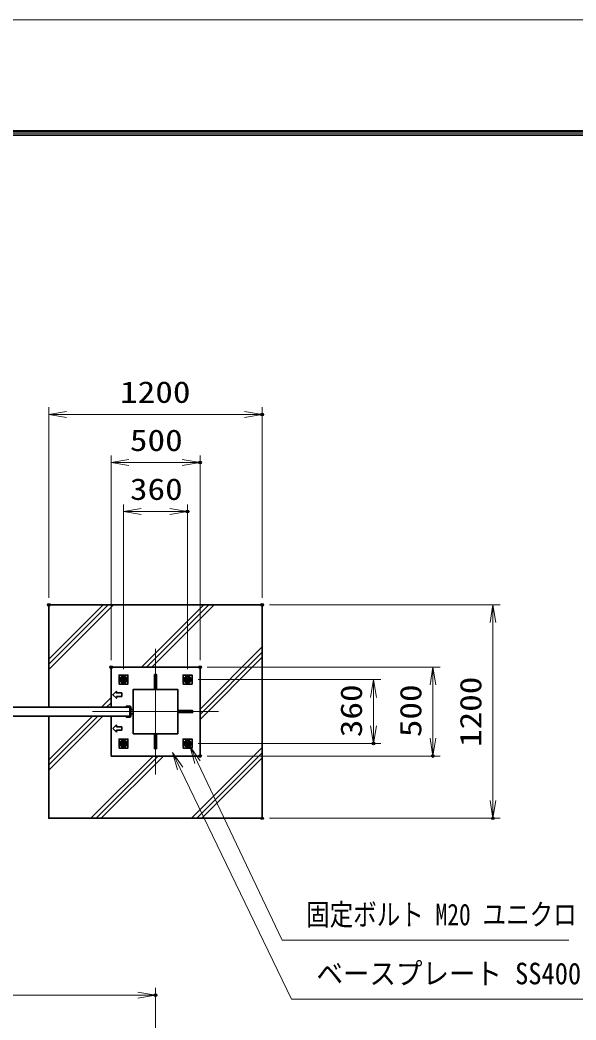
# Model space of a CAD drawing. Units: millimetres at full size. Extents: x -11880 to 11880, y -8400 to 8400.
# Drawn here: x 4241 to 7366, y 2777 to 8400 of the extents above; entities that cross this region are included whole.
import ezdxf
from ezdxf.enums import TextEntityAlignment as Align

# ---------------------------------------------------------------- set-up
doc = ezdxf.new("R2010")
doc.units = ezdxf.units.MM
doc.header["$LTSCALE"] = 30
doc.header["$PDMODE"] = 32
doc.header["$PDSIZE"] = 15
for name, pattern in [('DASHED', [7.5, 6, -1.5]), ('USER1', [9, 6, -0.75, 1.5, -0.75]), ('USER2', [18, 12, -1.5, 3, -1.5])]:
    doc.linetypes.add(name, pattern=pattern)
for name, color, linetype, lineweight in [('0-0_D-TTL', 7, 'Continuous', 18), ('0-1_外形線', 7, 'Continuous', 35), ('0-2_0', 7, 'Continuous', 18), ('0-3_寸法線', 4, 'Continuous', 18), ('0-5_細線', 2, 'Continuous', 35), ('0-6_隠れ線', 140, 'DASHED', 18), ('0-7_軸線', 200, 'USER2', 15), ('0-D_ハッチング', 253, 'Continuous', 13), ('1-0_AM_0N', 7, 'Continuous', 50), ('1-1_AM_7N', 6, 'USER1', 18), ('1-3_AM_4N', 4, 'Continuous', 25)]:
    doc.layers.add(name, color=color, linetype=linetype, lineweight=lineweight)
doc.layers.add('0-4_Defpoints', color=7, linetype='Continuous')
doc.styles.add('ＭＳ ゴシック', font='')
doc.styles.get('ＭＳ ゴシック').set_extended_font_data('MS Gothic')

# ---------------------------------------------------------------- blocks, each defined once
blk = doc.blocks.new('_Open')
at = {"layer": '0-2_0', "color": 4}
blk.add_line((-30, 5), (0, 0), dxfattribs=at)
blk.add_lwpolyline([(-30, -5), (0, 0), (-30, 0)], dxfattribs=at)
blk = doc.blocks.new('S251')
at = {"layer": '0-3_寸法線'}
for points in [[(5446308.3, 81180188.1), (5398015.5, 81180188.1), (5383693.9, 81210201.7), (5382402, 81212909.2)], [(5384145.2, 81210417), (5382402, 81212909.2), (5383242.7, 81209986.4)]]:
    blk.add_lwpolyline(points, dxfattribs=at)
at = {"layer": '0-3_寸法線', "color": 254, "style": 'ＭＳ ゴシック', "width": 0.8}
blk.add_text('固定ボルト M20 ユニクロ', height=3637, dxfattribs=at).set_placement((5402024.5, 81181588.6), align=Align.BOTTOM_LEFT)
blk = doc.blocks.new('S252')
at = {"layer": '0-3_寸法線'}
for points in [[(5453551.5, 81170231), (5399585.1, 81170231), (5380801.3, 81209138), (5379497, 81211839.6)], [(5381251.6, 81209355.4), (5379497, 81211839.6), (5380351.1, 81208920.6)]]:
    blk.add_lwpolyline(points, dxfattribs=at)
at = {"layer": '0-3_寸法線', "color": 254, "style": 'ＭＳ ゴシック', "width": 0.9}
blk.add_text('ベースプレート SS400 19t', height=3637, dxfattribs=at).set_placement((5403785.1, 81171631.6), align=Align.BOTTOM_LEFT)
blk = doc.blocks.new('U270')
at = {"layer": '1-0_AM_0N'}
blk.add_lwpolyline([(5370789.4, 81223864.4), (5371239.4, 81223604.6), (5371689.4, 81223864.4), (5371689.4, 81224384), (5371239.4, 81224643.8), (5370789.4, 81224384)], close=True, dxfattribs=at)
for radius in [450, 259.4]:
    blk.add_circle((5371239.4, 81224124.2), radius, dxfattribs=at)
at = {"layer": '1-1_AM_7N'}
for p, q in [((5371239.4, 81224695.7), (5371239.4, 81223552.6)), ((5370667.8, 81224124.2), (5371811, 81224124.2))]:
    blk.add_line(p, q, dxfattribs=at)
at = {"layer": '1-3_AM_4N'}
blk.add_arc((5371239.4, 81224124.2), 300, 260, 170, dxfattribs=at)
blk = doc.blocks.new('U271')
at = {"layer": '1-0_AM_0N'}
blk.add_lwpolyline([(5381589.4, 81223864.4), (5382039.4, 81223604.6), (5382489.4, 81223864.4), (5382489.4, 81224384), (5382039.4, 81224643.8), (5381589.4, 81224384)], close=True, dxfattribs=at)
for radius in [450, 259.4]:
    blk.add_circle((5382039.4, 81224124.2), radius, dxfattribs=at)
at = {"layer": '1-1_AM_7N'}
for p, q in [((5382039.4, 81224695.7), (5382039.4, 81223552.6)), ((5381467.8, 81224124.2), (5382611, 81224124.2))]:
    blk.add_line(p, q, dxfattribs=at)
at = {"layer": '1-3_AM_4N'}
blk.add_arc((5382039.4, 81224124.2), 300, 260, 170, dxfattribs=at)
blk = doc.blocks.new('U272')
at = {"layer": '1-0_AM_0N'}
blk.add_lwpolyline([(5381589.4, 81213064.4), (5382039.4, 81212804.6), (5382489.4, 81213064.4), (5382489.4, 81213584), (5382039.4, 81213843.8), (5381589.4, 81213584)], close=True, dxfattribs=at)
for radius in [450, 259.4]:
    blk.add_circle((5382039.4, 81213324.2), radius, dxfattribs=at)
at = {"layer": '1-1_AM_7N'}
for p, q in [((5381467.8, 81213324.2), (5382611, 81213324.2)), ((5382039.4, 81213895.7), (5382039.4, 81212752.6))]:
    blk.add_line(p, q, dxfattribs=at)
at = {"layer": '1-3_AM_4N'}
blk.add_arc((5382039.4, 81213324.2), 300, 260, 170, dxfattribs=at)
blk = doc.blocks.new('U273')
at = {"layer": '1-0_AM_0N'}
blk.add_lwpolyline([(5370789.4, 81213064.4), (5371239.4, 81212804.6), (5371689.4, 81213064.4), (5371689.4, 81213584), (5371239.4, 81213843.8), (5370789.4, 81213584)], close=True, dxfattribs=at)
for radius in [450, 259.4]:
    blk.add_circle((5371239.4, 81213324.2), radius, dxfattribs=at)
at = {"layer": '1-1_AM_7N'}
for p, q in [((5370667.8, 81213324.2), (5371811, 81213324.2)), ((5371239.4, 81213895.7), (5371239.4, 81212752.6))]:
    blk.add_line(p, q, dxfattribs=at)
at = {"layer": '1-3_AM_4N'}
blk.add_arc((5371239.4, 81213324.2), 300, 260, 170, dxfattribs=at)

msp = doc.modelspace()

# ---------------------------------------------------------------- linework, layer by layer
at = {"layer": '0-0_D-TTL'}
for points in [[(-11880, -8400), (11880, -8400), (11880, 8400), (-11880, 8400)], [(-11116.29, 7779.43), (11116.29, 7779.43), (11116.29, -7777.71), (-11116.29, -7777.71)], [(-11109.21, 7772.36), (11109.21, 7772.36), (11109.21, -7770.64), (-11109.21, -7770.64)], [(-11102.14, 7765.29), (11102.14, 7765.29), (11102.14, -7763.57), (-11102.14, -7763.57)], [(-11095.07, 7758.21), (11095.07, 7758.21), (11095.07, -7756.5), (-11095.07, -7756.5)], [(-11088, 7751.14), (11088, 7751.14), (11088, -7749.43), (-11088, -7749.43)]]:
    msp.add_lwpolyline(points, close=True, dxfattribs=at)
at = {"layer": '0-1_外形線'}
for p, q in [((4403.04, 4536.26), (4403.04, 5111.26)), ((4753.04, 4761.26), (4753.04, 4536.26)), ((5253.04, 4761.26), (4753.04, 4761.26)), ((5253.04, 4261.26), (5253.04, 4761.26)), ((4838.04, 4542.26), (4858.04, 4542.26)), ((4858.04, 4486.26), (4858.04, 4536.26)), ((4864.04, 4536.26), (4864.04, 4486.26)), ((4864.04, 4523.76), (4878.04, 4523.76)), ((4878.04, 4498.76), (4864.04, 4498.76)), ((4753.04, 4486.26), (4753.04, 4261.26)), ((4753.04, 4261.26), (5253.04, 4261.26))]:
    msp.add_line(p, q, dxfattribs=at)
for points in [[(4403.04, 5111.26), (5603.04, 5111.26), (5603.04, 3911.26), (4403.04, 3911.26), (4403.04, 4486.26)], [(4858.04, 4536.26), (4838.04, 4536.26), (4838.04, 4542.26)], [(4858.04, 4480.26), (4838.04, 4480.26), (4838.04, 4486.26), (4858.04, 4486.26)]]:
    msp.add_lwpolyline(points, dxfattribs=at)
for points in [[(4798.04, 4666.26), (4848.04, 4666.26), (4848.04, 4716.26), (4798.04, 4716.26)], [(5158.04, 4666.26), (5208.04, 4666.26), (5208.04, 4716.26), (5158.04, 4716.26)], [(4878.04, 4386.26), (5128.04, 4386.26), (5128.04, 4636.26), (4878.04, 4636.26)], [(858.04, 4536.26), (4858.04, 4536.26), (4858.04, 4486.26), (858.04, 4486.26)], [(4798.04, 4306.26), (4848.04, 4306.26), (4848.04, 4356.26), (4798.04, 4356.26)], [(5158.04, 4306.26), (5208.04, 4306.26), (5208.04, 4356.26), (5158.04, 4356.26)]]:
    msp.add_lwpolyline(points, close=True, dxfattribs=at)
for centre, start, end in [((4858.04, 4536.26), 0, 90), ((4858.04, 4486.26), 270, 0)]:
    msp.add_arc(centre, 6, start, end, dxfattribs=at)
at = {"layer": '0-3_寸法線'}
for p, q in [((4403.04, 5151.26), (4403.04, 6222.2)), ((5603.04, 5151.26), (5603.04, 6222.2)), ((4403.04, 6182.2), (5603.04, 6182.2)), ((4753.04, 4801.26), (4753.04, 5951.26)), ((4753.04, 5911.26), (5253.04, 5911.26)), ((5253.04, 4801.26), (5253.04, 5951.26)), ((4823.04, 4750.32), (4823.04, 5676.35)), ((4823.04, 5636.35), (5183.04, 5636.35)), ((5183.04, 4750.32), (5183.04, 5676.35)), ((5643.04, 5111.26), (6939.38, 5111.26)), ((6899.38, 5111.26), (6899.38, 3911.26)), ((5293.04, 4761.26), (6602.25, 4761.26)), ((6562.25, 4761.26), (6562.25, 4261.26)), ((5242.09, 4691.26), (6268.39, 4691.26)), ((6228.39, 4691.26), (6228.39, 4331.26)), ((5242.09, 4331.26), (6268.39, 4331.26)), ((5293.04, 4261.26), (6602.25, 4261.26)), ((5643.04, 3911.26), (6939.38, 3911.26)), ((5003.04, 1001.93), (5003.04, 2957.2)), ((743.04, 2917.2), (5003.04, 2917.2))]:
    msp.add_line(p, q, dxfattribs=at)
at = {"layer": '0-4_Defpoints'}
for p in [(5603.04, 6182.2), (5253.04, 5911.26), (5183.04, 5636.35), (4403.04, 5111.26), (5603.04, 5111.26), (5603.04, 5111.26), (4753.04, 4761.26), (5253.04, 4761.26), (5253.04, 4761.26), (4823.04, 4710.32), (5183.04, 4710.32), (5202.09, 4691.26), (5202.09, 4331.26), (6228.39, 4331.26), (5253.04, 4261.26), (6562.25, 4261.26), (5603.04, 3911.26), (6899.38, 3911.26), (5003.04, 2917.2)]:
    msp.add_point(p, dxfattribs=at)
at = {"layer": '0-5_細線'}
for p, q in [((4997.04, 4719.16), (5009.04, 4719.16)), ((4864.04, 4527.76), (4868.04, 4523.76)), ((4868.04, 4498.76), (4864.04, 4494.76)), ((5210.94, 4517.26), (5210.94, 4505.26)), ((4783.04, 4436.26), (4763.04, 4416.26)), ((4763.04, 4416.26), (4783.04, 4396.26)), ((4783.04, 4436.26), (4783.04, 4426.26)), ((4783.04, 4426.26), (4813.04, 4426.26)), ((4813.04, 4406.26), (4783.04, 4406.26)), ((4783.04, 4396.26), (4783.04, 4406.26)), ((4813.04, 4426.26), (4813.04, 4406.26)), ((4997.04, 4303.36), (5009.04, 4303.36))]:
    msp.add_line(p, q, dxfattribs=at)
for points in [[(4997.04, 4719.16), (5009.04, 4719.16), (5009.04, 4636.26), (4997.04, 4636.26)], [(5128.04, 4505.26), (5210.94, 4505.26), (5210.94, 4517.26), (5128.04, 4517.26)], [(4997.04, 4386.26), (5009.04, 4386.26), (5009.04, 4303.36), (4997.04, 4303.36)]]:
    msp.add_lwpolyline(points, close=True, dxfattribs=at)
for points in [[(4783.04, 4626.26), (4763.04, 4606.26), (4783.04, 4586.26), (4783.04, 4596.26)], [(4783.04, 4626.26), (4783.04, 4616.26), (4813.04, 4616.26), (4813.04, 4596.26), (4783.04, 4596.26)]]:
    msp.add_lwpolyline(points, dxfattribs=at)
at = {"layer": '0-6_隠れ線'}
for centre in [(4823.04, 4691.26), (5183.04, 4691.26), (4823.04, 4331.26), (5183.04, 4331.26)]:
    msp.add_circle(centre, 20, dxfattribs=at)
at = {"layer": '0-7_軸線'}
for q in [(5003.04, 4864.82), (4649.49, 4511.26), (5356.59, 4511.26), (5003.04, 4157.71)]:
    msp.add_line((5003.04, 4511.26), q, dxfattribs=at)
at = {"layer": '0-D_ハッチング'}
for p, q in [((4403.04, 4805.91), (4708.39, 5111.26)), ((4403.04, 4776.91), (4737.39, 5111.26)), ((4403.04, 4747.91), (4766.39, 5111.26)), ((4924.08, 4761.26), (5274.08, 5111.26)), ((4953.08, 4761.26), (5303.08, 5111.26)), ((4982.08, 4761.26), (5332.08, 5111.26)), ((5253.04, 4524.54), (5603.04, 4874.54)), ((5253.04, 4495.54), (5603.04, 4845.54)), ((5253.04, 4466.54), (5603.04, 4816.54)), ((4699.08, 4536.26), (4753.04, 4590.22)), ((4728.08, 4536.26), (4753.04, 4561.22)), ((4403.04, 4240.22), (4649.08, 4486.26)), ((4403.04, 4211.22), (4678.08, 4486.26)), ((4403.04, 4182.22), (4707.08, 4486.26)), ((5205.45, 3911.26), (5603.04, 4308.85)), ((5234.45, 3911.26), (5603.04, 4279.85)), ((4639.76, 3911.26), (4989.76, 4261.26)), ((4668.76, 3911.26), (5018.76, 4261.26)), ((4697.76, 3911.26), (5047.76, 4261.26)), ((5263.45, 3911.26), (5603.04, 4250.85))]:
    msp.add_line(p, q, dxfattribs=at)

# ---------------------------------------------------------------- block references
at = {"layer": '0-3_寸法線', "xscale": 3.333333, "yscale": 3.333333}
for p, rotation in [((4403.04, 6182.2), 180), ((4753.04, 5911.26), 180), ((4823.04, 5636.35), 180), ((6899.38, 5111.26), 90), ((6562.25, 4761.26), 90), ((6228.39, 4691.26), 90), ((6228.39, 4331.26), 270), ((6562.25, 4261.26), 270), ((6899.38, 3911.26), 270)]:
    msp.add_blockref('_Open', p, dxfattribs=dict(at, rotation=rotation))
at = {"layer": '0-3_寸法線'}
for name, p, xscale, yscale in [('_Open', (5603.04, 6182.2), 3.333333, 3.333333), ('_Open', (5253.04, 5911.26), 3.333333, 3.333333), ('_Open', (5183.04, 5636.35), 3.333333, 3.333333), ('S252', (-174218.27, -2702779.54), 0.03333333, 0.03333333), ('S251', (-174218.27, -2702779.54), 0.03333333, 0.03333333), ('_Open', (5003.04, 2917.2), 3.333333, 3.333333)]:
    msp.add_blockref(name, p, dxfattribs=dict(at, xscale=xscale, yscale=yscale))
at = {"layer": '1-0_AM_0N', "xscale": 0.03333333, "yscale": 0.03333333}
for name in ['U270', 'U271', 'U273', 'U272']:
    msp.add_blockref(name, (-174218.27, -2702779.54), dxfattribs=at)

# ---------------------------------------------------------------- texts
at = {"layer": '0-3_寸法線', "color": 254, "style": 'ＭＳ ゴシック', "width": 1.2}
for s, p in [('1200', (4803.84, 6210.88)), ('500', (4859.04, 5939.95)), ('360', (4859.04, 5665.03))]:
    msp.add_text(s, height=121.2, dxfattribs=at).set_placement(p, align=Align.BOTTOM_LEFT)
for s, p in [('1200', (6870.69, 4312.06)), ('360', (6199.7, 4367.26)), ('500', (6533.56, 4367.26))]:
    msp.add_text(s, height=121.2, rotation=90, dxfattribs=at).set_placement(p, align=Align.BOTTOM_LEFT)

doc.saveas('drawing.dxf')
